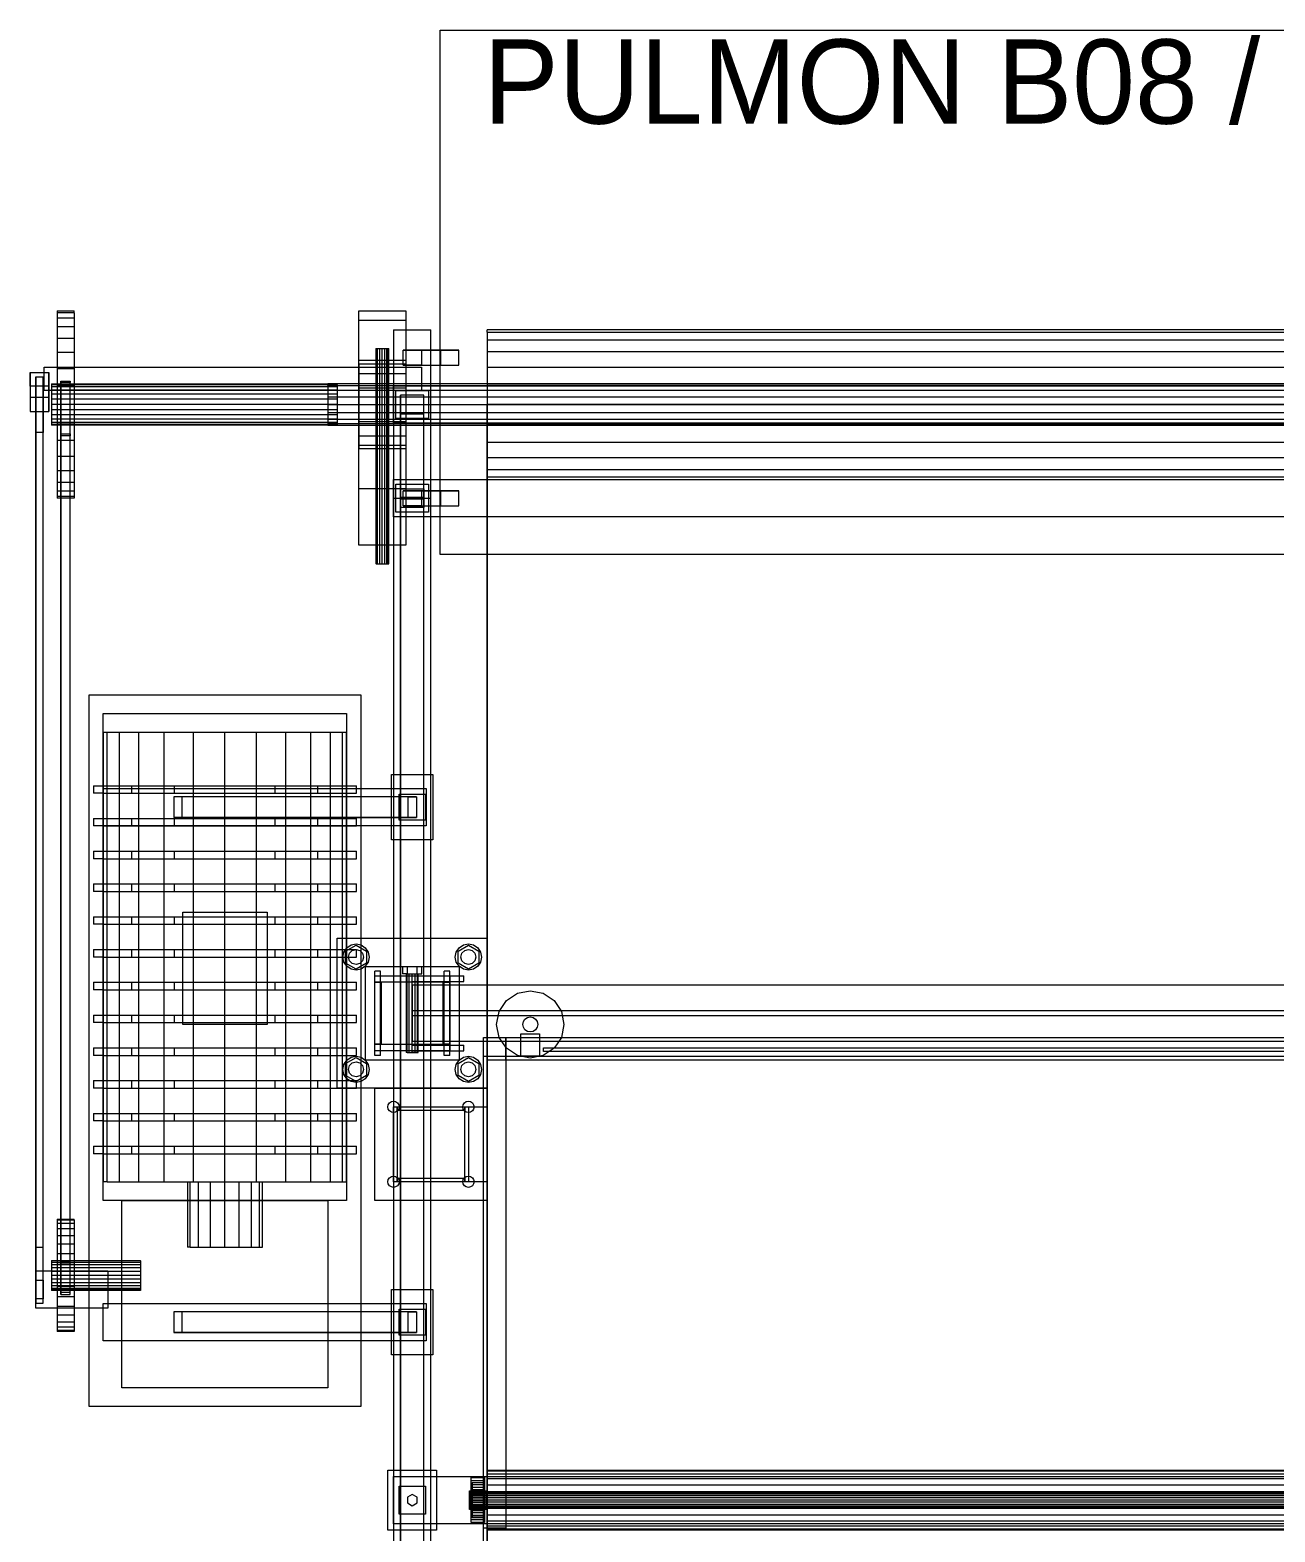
# Model space of a CAD drawing. Header units: millimetres. Extents: x -1970 to 34302, y -65268 to 6837.
# Drawn here: x -484 to 845, y -54704 to -53100 of the extents above; entities that cross this region are included whole.
import ezdxf

# ---------------------------------------------------------------- set-up
doc = ezdxf.new("R2010")
doc.units = ezdxf.units.MM
doc.layers.add('DET_BUFFER_superior', color=7, linetype='Continuous', lineweight=0)
doc.layers.add('TEXTOS', color=4, linetype='Continuous', lineweight=0)

msp = doc.modelspace()

# ---------------------------------------------------------------- linework, layer by layer
at = {"layer": 'DET_BUFFER_superior'}
for p, q in [((-46, -53660), (-46, -53100)), ((-46, -53100), (2054, -53100)), ((-455, -53400), (-455, -53401.921)), ((-455, -53400), (-437, -53400)), ((-455, -53401.921), (-455, -53407.612)), ((-437, -53401.921), (-455, -53401.921)), ((-455, -53407.612), (-455, -53416.853)), ((-437, -53407.612), (-455, -53407.612)), ((-437, -53401.921), (-437, -53400)), ((-437, -53401.921), (-437, -53407.612)), ((-437, -53407.612), (-437, -53416.853)), ((-133, -53650), (-133, -53400)), ((-133, -53400), (-83, -53400)), ((-133, -53590), (-133, -53410)), ((-133, -53410), (-83, -53410)), ((-83, -53400), (-83, -53650)), ((-83, -53410), (-83, -53590)), ((-455, -53416.853), (-455, -53429.289)), ((-437, -53416.853), (-455, -53416.853)), ((-437, -53416.853), (-437, -53429.289)), ((-96, -53420), (-56, -53420)), ((-96, -53420), (-96, -53500)), ((-56, -53500), (-56, -53420)), ((4, -53422.726), (4, -53420)), ((2004, -53420), (4, -53420)), ((4, -53422.726), (4, -53430.718)), ((4, -53422.726), (2004, -53422.726)), ((-455, -53429.289), (-455, -53444.443)), ((-437, -53429.289), (-455, -53429.289)), ((-455, -53444.443), (-455, -53461.732)), ((-437, -53444.443), (-455, -53444.443)), ((-437, -53429.289), (-437, -53444.443)), ((-437, -53444.443), (-437, -53461.732)), ((-115, -53440), (-114.467, -53440)), ((-115, -53440), (-115, -53670)), ((-114.467, -53440), (-112.95, -53440)), ((-114.467, -53670), (-114.467, -53440)), ((-112.95, -53440), (-110.679, -53440)), ((-112.95, -53670), (-112.95, -53440)), ((-110.679, -53440), (-108, -53440)), ((-110.679, -53670), (-110.679, -53440)), ((-108, -53440), (-105.321, -53440)), ((-108, -53670), (-108, -53440)), ((-105.321, -53440), (-103.05, -53440)), ((-105.321, -53670), (-105.321, -53440)), ((-103.05, -53440), (-101.533, -53440)), ((-103.05, -53670), (-103.05, -53440)), ((-101.533, -53440), (-101, -53440)), ((-101.533, -53670), (-101.533, -53440)), ((-101, -53670), (-101, -53440)), ((-85.823, -53442), (-66.177, -53442)), ((-85.823, -53458), (-85.823, -53442)), ((-45.823, -53442), (-85.823, -53442)), ((-66.177, -53442), (-66.177, -53458)), ((-66.177, -53442), (-26.177, -53442)), ((-45.823, -53442), (-45.823, -53458)), ((-26.177, -53442), (-45.823, -53442)), ((-26.177, -53458), (-26.177, -53442)), ((4, -53430.718), (4, -53443.431)), ((4, -53430.718), (2004, -53430.718)), ((4, -53443.431), (4, -53460)), ((4, -53443.431), (2004, -53443.431)), ((-469, -53485), (-469, -53460)), ((-469, -53460), (-66, -53460)), ((-133, -53456.578), (-133, -53453)), ((-83, -53453), (-133, -53453)), ((-133, -53456.578), (-133, -53466.766)), ((-133, -53456.578), (-83, -53456.578)), ((-66.177, -53458), (-85.823, -53458)), ((-85.823, -53458), (-45.823, -53458)), ((-83, -53453), (-83, -53456.578)), ((-83, -53456.578), (-83, -53466.766)), ((-66.177, -53458), (-26.177, -53458)), ((-66, -53460), (-66, -53485)), ((-45.823, -53458), (-26.177, -53458)), ((4, -53460), (4, -53479.294)), ((4, -53460), (2004, -53460)), ((-484, -53480.433), (-484, -53465.567)), ((-484, -53465.567), (-464, -53465.567)), ((-484, -53465.567), (-484, -53492.567)), ((-478, -53470.226), (-470, -53470.226)), ((-478, -53529.774), (-478, -53470.226)), ((-478, -53470.226), (-478, -54400.226)), ((-470, -53470.226), (-470, -53529.774)), ((-470, -54400.226), (-470, -53470.226)), ((-464, -53465.567), (-464, -53480.433)), ((-464, -53492.567), (-464, -53465.567)), ((-455, -53461.732), (-455, -53480.491)), ((-437, -53461.732), (-455, -53461.732)), ((-451, -53474.892), (-441, -53474.892)), ((-451, -53476.355), (-451, -53474.892)), ((-451, -53474.892), (-451, -54414.643)), ((-441, -53476.355), (-451, -53476.355)), ((-451, -54416.105), (-451, -53476.355)), ((-441, -53474.892), (-441, -53476.355)), ((-441, -54414.643), (-441, -53474.892)), ((-441, -54416.105), (-441, -53476.355)), ((-437, -53461.732), (-437, -53480.491)), ((-133, -53466.766), (-133, -53482.014)), ((-133, -53466.766), (-83, -53466.766)), ((-83, -53466.766), (-83, -53482.014)), ((-464, -53480.433), (-484, -53480.433)), ((-484, -53480.433), (-484, -53507.433)), ((-464, -53492.567), (-484, -53492.567)), ((-484, -53492.567), (-484, -53507.433)), ((-66, -53485), (-469, -53485)), ((-464, -53480.433), (-464, -53507.433)), ((-464, -53507.433), (-464, -53492.567)), ((-461, -53478), (-461, -53478.75)), ((-461, -53478), (-156, -53478)), ((-461, -53478.75), (-461, -53480.947)), ((-156, -53478.75), (-461, -53478.75)), ((-461, -53480.947), (-461, -53484.444)), ((-156, -53480.947), (-461, -53480.947)), ((-461, -53484.444), (-461, -53489)), ((-156, -53484.444), (-461, -53484.444)), ((-461, -53489), (-461, -53494.306)), ((-156, -53489), (-461, -53489)), ((-455, -53480.491), (-455, -53500)), ((-437, -53480.491), (-455, -53480.491)), ((-437, -53480.491), (-437, -53500)), ((-166, -53479.675), (-166, -53478)), ((2174, -53478), (-166, -53478)), ((-166, -53479.675), (-166, -53484.444)), ((-166, -53479.675), (2174, -53479.675)), ((-166, -53484.444), (-166, -53491.581)), ((-166, -53484.444), (2174, -53484.444)), ((-166, -53491.581), (-166, -53500)), ((-166, -53491.581), (2174, -53491.581)), ((-156, -53478.75), (-156, -53478)), ((-156, -53478.75), (-156, -53480.947)), ((-156, -53480.947), (-156, -53484.444)), ((-156, -53484.444), (-156, -53489)), ((-156, -53489), (-156, -53494.306)), ((-133, -53482.014), (-133, -53500)), ((-133, -53482.014), (-83, -53482.014)), ((-96, -53520), (-96, -53480)), ((-96, -53480), (2104, -53480)), ((-93.5, -53485), (-58.5, -53485)), ((-93.5, -53515), (-93.5, -53485)), ((-63.5, -53489.966), (-88.5, -53489.966)), ((-88.5, -53489.966), (-88.5, -53510.034)), ((-88.5, -53589.966), (-88.5, -53489.966)), ((-83, -53482.014), (-83, -53500)), ((-63.5, -53510.034), (-63.5, -53489.966)), ((-63.5, -53589.966), (-63.5, -53489.966)), ((-58.5, -53485), (-58.5, -53515)), ((4, -53479.294), (4, -53500)), ((4, -53479.294), (2004, -53479.294)), ((-484, -53507.433), (-464, -53507.433)), ((-461, -53494.306), (-461, -53500)), ((-156, -53494.306), (-461, -53494.306)), ((-461, -53500), (-461, -53505.694)), ((-156, -53500), (-461, -53500)), ((-461, -53505.694), (-461, -53511)), ((-156, -53505.694), (-461, -53505.694)), ((-455, -53500), (-455, -53519.509)), ((-437, -53500), (-455, -53500)), ((-437, -53500), (-437, -53519.509)), ((-166, -53500), (-166, -53508.419)), ((-166, -53500), (2174, -53500)), ((-166, -53508.419), (-166, -53515.556)), ((-166, -53508.419), (2174, -53508.419)), ((-156, -53494.306), (-156, -53500)), ((-156, -53500), (-156, -53505.694)), ((-156, -53505.694), (-156, -53511)), ((-133, -53500), (-133, -53517.986)), ((-133, -53500), (-83, -53500)), ((-96, -53500), (-56, -53500)), ((-96, -53500), (-96, -53600)), ((-83, -53500), (-83, -53517.986)), ((-56, -53600), (-56, -53500)), ((1004, -53500), (4, -53500)), ((4, -53500), (4, -54670)), ((4, -56000), (4, -53500)), ((4, -53500), (2004, -53500)), ((4, -53500), (4, -53520.706)), ((-461, -53511), (-461, -53515.556)), ((-156, -53511), (-461, -53511)), ((-461, -53515.556), (-461, -53519.053)), ((-156, -53515.556), (-461, -53515.556)), ((-461, -53519.053), (-461, -53521.25)), ((-156, -53519.053), (-461, -53519.053)), ((-461, -53521.25), (-461, -53522)), ((-156, -53521.25), (-461, -53521.25)), ((-156, -53522), (-461, -53522)), ((-455, -53519.509), (-455, -53538.268)), ((-437, -53519.509), (-455, -53519.509)), ((-437, -53519.509), (-437, -53538.268)), ((-166, -53515.556), (-166, -53520.325)), ((-166, -53515.556), (2174, -53515.556)), ((-166, -53520.325), (-166, -53522)), ((-166, -53520.325), (2174, -53520.325)), ((-166, -53522), (2174, -53522)), ((-156, -53511), (-156, -53515.556)), ((-156, -53515.556), (-156, -53519.053)), ((-156, -53519.053), (-156, -53521.25)), ((-156, -53521.25), (-156, -53522)), ((-133, -53517.986), (-133, -53533.234)), ((-133, -53517.986), (-83, -53517.986)), ((2104, -53520), (-96, -53520)), ((-58.5, -53515), (-93.5, -53515)), ((-88.5, -53510.034), (-63.5, -53510.034)), ((-88.5, -53510.034), (-88.5, -53610.034)), ((-83, -53517.986), (-83, -53533.234)), ((-63.5, -53610.034), (-63.5, -53510.034)), ((4, -53520.706), (4, -53540)), ((4, -53520.706), (2004, -53520.706)), ((-470, -53529.774), (-478, -53529.774)), ((-478, -54459.774), (-478, -53529.774)), ((-470, -54459.774), (-470, -53529.774)), ((-455, -53538.268), (-455, -53555.557)), ((-437, -53538.268), (-455, -53538.268)), ((-451, -53531.319), (-441, -53531.319)), ((-451, -53533.256), (-451, -53531.319)), ((-451, -53531.319), (-451, -54448.404)), ((-441, -53533.256), (-451, -53533.256)), ((-451, -54450.341), (-451, -53533.256)), ((-441, -53531.319), (-441, -53533.256)), ((-441, -54448.404), (-441, -53531.319)), ((-441, -54450.341), (-441, -53533.256)), ((-437, -53538.268), (-437, -53555.557)), ((-133, -53533.234), (-133, -53543.422)), ((-133, -53533.234), (-83, -53533.234)), ((-83, -53533.234), (-83, -53543.422)), ((4, -53540), (4, -53556.569)), ((4, -53540), (2004, -53540)), ((-455, -53555.557), (-455, -53570.711)), ((-437, -53555.557), (-455, -53555.557)), ((-437, -53555.557), (-437, -53570.711)), ((-133, -53543.422), (-133, -53547)), ((-133, -53543.422), (-83, -53543.422)), ((-133, -53547), (-83, -53547)), ((-83, -53543.422), (-83, -53547)), ((4, -53556.569), (4, -53569.282)), ((4, -53556.569), (2004, -53556.569)), ((-455, -53570.711), (-455, -53583.147)), ((-437, -53570.711), (-455, -53570.711)), ((-437, -53570.711), (-437, -53583.147)), ((4, -53569.282), (4, -53577.274)), ((4, -53569.282), (2004, -53569.282)), ((-455, -53583.147), (-455, -53592.388)), ((-437, -53583.147), (-455, -53583.147)), ((-437, -53583.147), (-437, -53592.388)), ((-96, -53620), (-96, -53580)), ((-96, -53580), (2104, -53580)), ((-93.5, -53585), (-58.5, -53585)), ((-93.5, -53615), (-93.5, -53585)), ((-58.5, -53585), (-58.5, -53615)), ((4, -53577.274), (4, -53580)), ((4, -53577.274), (2004, -53577.274)), ((4, -53580), (2004, -53580)), ((-455, -53592.388), (-455, -53598.079)), ((-437, -53592.388), (-455, -53592.388)), ((-455, -53598.079), (-455, -53600)), ((-437, -53598.079), (-455, -53598.079)), ((-437, -53600), (-455, -53600)), ((-437, -53592.388), (-437, -53598.079)), ((-437, -53598.079), (-437, -53600)), ((-83, -53590), (-133, -53590)), ((-96, -53600), (-56, -53600)), ((-96, -53600), (-96, -54800)), ((-88.5, -53610.034), (-88.5, -53589.966)), ((-88.5, -53589.966), (-63.5, -53589.966)), ((-88.5, -53598.878), (-63.5, -53598.878)), ((-88.5, -53601.122), (-88.5, -53598.878)), ((-88.5, -53598.878), (-88.5, -54798.878)), ((-63.5, -53601.122), (-88.5, -53601.122)), ((-88.5, -54801.122), (-88.5, -53601.122)), ((-85.823, -53592), (-66.177, -53592)), ((-85.823, -53608), (-85.823, -53592)), ((-45.823, -53592), (-85.823, -53592)), ((-66.177, -53592), (-66.177, -53608)), ((-66.177, -53592), (-26.177, -53592)), ((-63.5, -53589.966), (-63.5, -53610.034)), ((-63.5, -53598.878), (-63.5, -53601.122)), ((-63.5, -54798.878), (-63.5, -53598.878)), ((-63.5, -54801.122), (-63.5, -53601.122)), ((-56, -54800), (-56, -53600)), ((-45.823, -53592), (-45.823, -53608)), ((-26.177, -53592), (-45.823, -53592)), ((-26.177, -53608), (-26.177, -53592)), ((2104, -53620), (-96, -53620)), ((-58.5, -53615), (-93.5, -53615)), ((-63.5, -53610.034), (-88.5, -53610.034)), ((-66.177, -53608), (-85.823, -53608)), ((-85.823, -53608), (-45.823, -53608)), ((-66.177, -53608), (-26.177, -53608)), ((-45.823, -53608), (-26.177, -53608)), ((-83, -53650), (-133, -53650)), ((2054, -53660), (-46, -53660)), ((-114.467, -53670), (-115, -53670)), ((-114.467, -53670), (-112.95, -53670)), ((-112.95, -53670), (-110.679, -53670)), ((-110.679, -53670), (-108, -53670)), ((-108, -53670), (-105.321, -53670)), ((-105.321, -53670), (-103.05, -53670)), ((-103.05, -53670), (-101.533, -53670)), ((-101.533, -53670), (-101, -53670)), ((-421, -54570), (-421, -53810)), ((-421, -53810), (-131, -53810)), ((-131, -53810), (-131, -54570)), ((-406, -54350), (-406, -53830)), ((-406, -53830), (-146, -53830)), ((-146, -53830), (-146, -54350)), ((-406, -53850), (-401.57, -53850)), ((-406, -53850), (-406, -54330)), ((-401.57, -53850), (-388.583, -53850)), ((-401.57, -54330), (-401.57, -53850)), ((-388.583, -53850), (-367.924, -53850)), ((-388.583, -54330), (-388.583, -53850)), ((-367.924, -53850), (-341, -53850)), ((-367.924, -54330), (-367.924, -53850)), ((-341, -53850), (-309.646, -53850)), ((-341, -54330), (-341, -53850)), ((-309.646, -53850), (-276, -53850)), ((-309.646, -54330), (-309.646, -53850)), ((-276, -53850), (-242.354, -53850)), ((-276, -54330), (-276, -53850)), ((-242.354, -53850), (-211, -53850)), ((-242.354, -54330), (-242.354, -53850)), ((-211, -53850), (-184.076, -53850)), ((-211, -54330), (-211, -53850)), ((-184.076, -53850), (-163.417, -53850)), ((-184.076, -54330), (-184.076, -53850)), ((-163.417, -53850), (-150.43, -53850)), ((-163.417, -54330), (-163.417, -53850)), ((-150.43, -53850), (-146, -53850)), ((-150.43, -54330), (-150.43, -53850)), ((-146, -54330), (-146, -53850)), ((-416.4, -53907), (-405.713, -53907)), ((-416.4, -53907), (-416.4, -53915)), ((-406, -53950), (-406, -53910)), ((-406, -53910), (-61, -53910)), ((-405.713, -53907), (-375.278, -53907)), ((-405.713, -53915), (-405.713, -53907)), ((-375.278, -53907), (-329.729, -53907)), ((-375.278, -53915), (-375.278, -53907)), ((-329.729, -53907), (-276, -53907)), ((-329.729, -53915), (-329.729, -53907)), ((-276, -53907), (-222.271, -53907)), ((-276, -53915), (-276, -53907)), ((-222.271, -53907), (-176.722, -53907)), ((-222.271, -53915), (-222.271, -53907)), ((-176.722, -53907), (-146.287, -53907)), ((-176.722, -53915), (-176.722, -53907)), ((-146.287, -53907), (-135.6, -53907)), ((-146.287, -53915), (-146.287, -53907)), ((-135.6, -53915), (-135.6, -53907)), ((-98, -53965), (-98, -53895)), ((-98, -53895), (-54, -53895)), ((-61, -53910), (-61, -53950)), ((-54, -53895), (-54, -53965)), ((-405.713, -53915), (-416.4, -53915)), ((-405.713, -53915), (-375.278, -53915)), ((-375.278, -53915), (-329.729, -53915)), ((-321.503, -53919), (-330.497, -53919)), ((-330.497, -53919), (-330.497, -53941)), ((-80.497, -53919), (-330.497, -53919)), ((-329.729, -53915), (-276, -53915)), ((-321.503, -53941), (-321.503, -53919)), ((-71.503, -53919), (-321.503, -53919)), ((-276, -53915), (-222.271, -53915)), ((-222.271, -53915), (-176.722, -53915)), ((-176.722, -53915), (-146.287, -53915)), ((-146.287, -53915), (-135.6, -53915)), ((-90, -53944), (-90, -53916)), ((-90, -53916), (-62, -53916)), ((-80.497, -53941), (-80.497, -53919)), ((-80.497, -53919), (-71.503, -53919)), ((-71.503, -53919), (-71.503, -53941)), ((-62, -53916), (-62, -53944)), ((-416.4, -53942), (-405.713, -53942)), ((-416.4, -53942), (-416.4, -53950)), ((-405.713, -53942), (-375.278, -53942)), ((-405.713, -53950), (-405.713, -53942)), ((-375.278, -53942), (-329.729, -53942)), ((-375.278, -53950), (-375.278, -53942)), ((-330.497, -53941), (-321.503, -53941)), ((-80.497, -53941), (-330.497, -53941)), ((-329.729, -53942), (-276, -53942)), ((-329.729, -53950), (-329.729, -53942)), ((-321.503, -53941), (-71.503, -53941)), ((-276, -53942), (-222.271, -53942)), ((-276, -53950), (-276, -53942)), ((-222.271, -53942), (-176.722, -53942)), ((-222.271, -53950), (-222.271, -53942)), ((-176.722, -53942), (-146.287, -53942)), ((-176.722, -53950), (-176.722, -53942)), ((-146.287, -53942), (-135.6, -53942)), ((-146.287, -53950), (-146.287, -53942)), ((-135.6, -53950), (-135.6, -53942)), ((-71.503, -53941), (-80.497, -53941)), ((-405.713, -53950), (-416.4, -53950)), ((-61, -53950), (-406, -53950)), ((-405.713, -53950), (-375.278, -53950)), ((-375.278, -53950), (-329.729, -53950)), ((-329.729, -53950), (-276, -53950)), ((-276, -53950), (-222.271, -53950)), ((-222.271, -53950), (-176.722, -53950)), ((-176.722, -53950), (-146.287, -53950)), ((-146.287, -53950), (-135.6, -53950)), ((-62, -53944), (-90, -53944)), ((-54, -53965), (-98, -53965)), ((-416.4, -53977), (-405.713, -53977)), ((-416.4, -53977), (-416.4, -53985)), ((-405.713, -53985), (-416.4, -53985)), ((-405.713, -53977), (-375.278, -53977)), ((-405.713, -53985), (-405.713, -53977)), ((-405.713, -53985), (-375.278, -53985)), ((-375.278, -53977), (-329.729, -53977)), ((-375.278, -53985), (-375.278, -53977)), ((-375.278, -53985), (-329.729, -53985)), ((-329.729, -53977), (-276, -53977)), ((-329.729, -53985), (-329.729, -53977)), ((-329.729, -53985), (-276, -53985)), ((-276, -53977), (-222.271, -53977)), ((-276, -53985), (-276, -53977)), ((-276, -53985), (-222.271, -53985)), ((-222.271, -53977), (-176.722, -53977)), ((-222.271, -53985), (-222.271, -53977)), ((-222.271, -53985), (-176.722, -53985)), ((-176.722, -53977), (-146.287, -53977)), ((-176.722, -53985), (-176.722, -53977)), ((-176.722, -53985), (-146.287, -53985)), ((-146.287, -53977), (-135.6, -53977)), ((-146.287, -53985), (-146.287, -53977)), ((-146.287, -53985), (-135.6, -53985)), ((-135.6, -53985), (-135.6, -53977)), ((-416.4, -54012), (-405.713, -54012)), ((-416.4, -54012), (-416.4, -54020)), ((-405.713, -54020), (-416.4, -54020)), ((-405.713, -54012), (-375.278, -54012)), ((-405.713, -54020), (-405.713, -54012)), ((-405.713, -54020), (-375.278, -54020)), ((-375.278, -54012), (-329.729, -54012)), ((-375.278, -54020), (-375.278, -54012)), ((-375.278, -54020), (-329.729, -54020)), ((-329.729, -54012), (-276, -54012)), ((-329.729, -54020), (-329.729, -54012)), ((-329.729, -54020), (-276, -54020)), ((-276, -54012), (-222.271, -54012)), ((-276, -54020), (-276, -54012)), ((-276, -54020), (-222.271, -54020)), ((-222.271, -54012), (-176.722, -54012)), ((-222.271, -54020), (-222.271, -54012)), ((-222.271, -54020), (-176.722, -54020)), ((-176.722, -54012), (-146.287, -54012)), ((-176.722, -54020), (-176.722, -54012)), ((-176.722, -54020), (-146.287, -54020)), ((-146.287, -54012), (-135.6, -54012)), ((-146.287, -54020), (-146.287, -54012)), ((-146.287, -54020), (-135.6, -54020)), ((-135.6, -54020), (-135.6, -54012)), ((-416.4, -54047), (-405.713, -54047)), ((-416.4, -54047), (-416.4, -54055)), ((-405.713, -54047), (-375.278, -54047)), ((-405.713, -54055), (-405.713, -54047)), ((-375.278, -54047), (-329.729, -54047)), ((-375.278, -54055), (-375.278, -54047)), ((-329.729, -54047), (-276, -54047)), ((-329.729, -54055), (-329.729, -54047)), ((-321, -54162), (-321, -54042)), ((-321, -54042), (-231, -54042)), ((-276, -54047), (-222.271, -54047)), ((-276, -54055), (-276, -54047)), ((-231, -54042), (-231, -54162)), ((-222.271, -54047), (-176.722, -54047)), ((-222.271, -54055), (-222.271, -54047)), ((-176.722, -54047), (-146.287, -54047)), ((-176.722, -54055), (-176.722, -54047)), ((-146.287, -54047), (-135.6, -54047)), ((-146.287, -54055), (-146.287, -54047)), ((-135.6, -54055), (-135.6, -54047)), ((-405.713, -54055), (-416.4, -54055)), ((-405.713, -54055), (-375.278, -54055)), ((-375.278, -54055), (-329.729, -54055)), ((-329.729, -54055), (-276, -54055)), ((-276, -54055), (-222.271, -54055)), ((-222.271, -54055), (-176.722, -54055)), ((-176.722, -54055), (-146.287, -54055)), ((-156, -54230), (-156, -54070)), ((-156, -54070), (4, -54070)), ((-146.287, -54055), (-135.6, -54055)), ((4, -54070), (4, -54230)), ((-416.4, -54082), (-405.713, -54082)), ((-416.4, -54082), (-416.4, -54090)), ((-405.713, -54082), (-375.278, -54082)), ((-405.713, -54090), (-405.713, -54082)), ((-375.278, -54082), (-329.729, -54082)), ((-375.278, -54090), (-375.278, -54082)), ((-329.729, -54082), (-276, -54082)), ((-329.729, -54090), (-329.729, -54082)), ((-276, -54082), (-222.271, -54082)), ((-276, -54090), (-276, -54082)), ((-222.271, -54082), (-176.722, -54082)), ((-222.271, -54090), (-222.271, -54082)), ((-176.722, -54082), (-146.287, -54082)), ((-176.722, -54090), (-176.722, -54082)), ((-150, -54090), (-148.934, -54084.642)), ((-148.934, -54084.642), (-145.899, -54080.101)), ((-147.085, -54083.6), (-136, -54077.2)), ((-147.085, -54096.4), (-147.085, -54083.6)), ((-146.287, -54082), (-135.6, -54082)), ((-146.287, -54090), (-146.287, -54082)), ((-145.899, -54080.101), (-141.358, -54077.066)), ((-144, -54090), (-142.928, -54086)), ((-142.928, -54086), (-140, -54083.072)), ((-141.358, -54077.066), (-136, -54076)), ((-140, -54083.072), (-136, -54082)), ((-136, -54076), (-130.642, -54077.066)), ((-136, -54077.2), (-124.915, -54083.6)), ((-136, -54082), (-132, -54083.072)), ((-135.6, -54090), (-135.6, -54082)), ((-132, -54083.072), (-129.072, -54086)), ((-130.642, -54077.066), (-126.101, -54080.101)), ((-129.072, -54086), (-128, -54090)), ((-126.101, -54080.101), (-123.066, -54084.642)), ((-124.915, -54083.6), (-124.915, -54096.4)), ((-123.066, -54084.642), (-122, -54090)), ((-30, -54090), (-28.934, -54084.642)), ((-28.934, -54084.642), (-25.899, -54080.101)), ((-27.085, -54083.6), (-16, -54077.2)), ((-27.085, -54096.4), (-27.085, -54083.6)), ((-25.899, -54080.101), (-21.358, -54077.066)), ((-24, -54090), (-22.928, -54086)), ((-22.928, -54086), (-20, -54083.072)), ((-21.358, -54077.066), (-16, -54076)), ((-20, -54083.072), (-16, -54082)), ((-16, -54076), (-10.642, -54077.066)), ((-16, -54077.2), (-4.915, -54083.6)), ((-16, -54082), (-12, -54083.072)), ((-12, -54083.072), (-9.072, -54086)), ((-10.642, -54077.066), (-6.101, -54080.101)), ((-9.072, -54086), (-8, -54090)), ((-6.101, -54080.101), (-3.066, -54084.642)), ((-4.915, -54083.6), (-4.915, -54096.4)), ((-3.066, -54084.642), (-2, -54090)), ((-405.713, -54090), (-416.4, -54090)), ((-405.713, -54090), (-375.278, -54090)), ((-375.278, -54090), (-329.729, -54090)), ((-329.729, -54090), (-276, -54090)), ((-276, -54090), (-222.271, -54090)), ((-222.271, -54090), (-176.722, -54090)), ((-176.722, -54090), (-146.287, -54090)), ((-148.934, -54095.358), (-150, -54090)), ((-145.899, -54099.899), (-148.934, -54095.358)), ((-136, -54102.8), (-147.085, -54096.4)), ((-146.287, -54090), (-135.6, -54090)), ((-141.358, -54102.934), (-145.899, -54099.899)), ((-142.928, -54094), (-144, -54090)), ((-140, -54096.928), (-142.928, -54094)), ((-136, -54098), (-140, -54096.928)), ((-124.915, -54096.4), (-136, -54102.8)), ((-132, -54096.928), (-136, -54098)), ((-129.072, -54094), (-132, -54096.928)), ((-126.101, -54099.899), (-130.642, -54102.934)), ((-128, -54090), (-129.072, -54094)), ((-123.066, -54095.358), (-126.101, -54099.899)), ((-126, -54200), (-126, -54100)), ((-126, -54100), (-26, -54100)), ((-122, -54090), (-123.066, -54095.358)), ((-86.4, -54100), (-81.2, -54100)), ((-86.4, -54100), (-86.4, -54108)), ((-81.2, -54100), (-70.8, -54100)), ((-81.2, -54108), (-81.2, -54100)), ((-70.8, -54100), (-65.6, -54100)), ((-70.8, -54108), (-70.8, -54100)), ((-65.6, -54108), (-65.6, -54100)), ((-28.934, -54095.358), (-30, -54090)), ((-25.899, -54099.899), (-28.934, -54095.358)), ((-16, -54102.8), (-27.085, -54096.4)), ((-26, -54100), (-26, -54200)), ((-21.358, -54102.934), (-25.899, -54099.899)), ((-22.928, -54094), (-24, -54090)), ((-20, -54096.928), (-22.928, -54094)), ((-16, -54098), (-20, -54096.928)), ((-4.915, -54096.4), (-16, -54102.8)), ((-12, -54096.928), (-16, -54098)), ((-9.072, -54094), (-12, -54096.928)), ((-6.101, -54099.899), (-10.642, -54102.934)), ((-8, -54090), (-9.072, -54094)), ((-3.066, -54095.358), (-6.101, -54099.899)), ((-2, -54090), (-3.066, -54095.358)), ((-416.4, -54117), (-405.713, -54117)), ((-416.4, -54117), (-416.4, -54125)), ((-405.713, -54117), (-375.278, -54117)), ((-405.713, -54125), (-405.713, -54117)), ((-375.278, -54117), (-329.729, -54117)), ((-375.278, -54125), (-375.278, -54117)), ((-329.729, -54117), (-276, -54117)), ((-329.729, -54125), (-329.729, -54117)), ((-276, -54117), (-222.271, -54117)), ((-276, -54125), (-276, -54117)), ((-222.271, -54117), (-176.722, -54117)), ((-222.271, -54125), (-222.271, -54117)), ((-176.722, -54117), (-146.287, -54117)), ((-176.722, -54125), (-176.722, -54117)), ((-146.287, -54117), (-135.6, -54117)), ((-146.287, -54125), (-146.287, -54117)), ((-136, -54104), (-141.358, -54102.934)), ((-130.642, -54102.934), (-136, -54104)), ((-135.6, -54125), (-135.6, -54117)), ((-116, -54195), (-116, -54105)), ((-110, -54105), (-116, -54105)), ((-116, -54117), (-116, -54110)), ((-116, -54110), (-36, -54110)), ((-36, -54117), (-116, -54117)), ((-116, -54183), (-116, -54117)), ((-116, -54117), (-109, -54117)), ((-110, -54195), (-110, -54105)), ((-109, -54117), (-109, -54183)), ((-81.2, -54108), (-86.4, -54108)), ((-82.4, -54108), (-81.543, -54108)), ((-82.4, -54108), (-82.4, -54192)), ((-81.543, -54108), (-79.2, -54108)), ((-81.543, -54192), (-81.543, -54108)), ((-81.2, -54108), (-70.8, -54108)), ((-79.2, -54108), (-76, -54108)), ((-79.2, -54192), (-79.2, -54108)), ((-76, -54108), (-72.8, -54108)), ((-76, -54192), (-76, -54108)), ((-76, -54110), (-21, -54110)), ((-76, -54116), (-76, -54110)), ((-76, -54116), (-21, -54116)), ((-72.8, -54108), (-70.457, -54108)), ((-72.8, -54192), (-72.8, -54108)), ((-70.8, -54108), (-65.6, -54108)), ((-70.457, -54108), (-69.6, -54108)), ((-70.457, -54192), (-70.457, -54108)), ((-69.6, -54192), (-69.6, -54108)), ((-43, -54183), (-43, -54117)), ((-43, -54117), (-36, -54117)), ((-42, -54195), (-42, -54105)), ((-36, -54105), (-42, -54105)), ((-36, -54195), (-36, -54105)), ((-36, -54110), (-36, -54117)), ((-36, -54117), (-36, -54183)), ((-16, -54104), (-21.358, -54102.934)), ((-21, -54116), (-21, -54110)), ((-10.642, -54102.934), (-16, -54104)), ((-405.713, -54125), (-416.4, -54125)), ((-405.713, -54125), (-375.278, -54125)), ((-375.278, -54125), (-329.729, -54125)), ((-329.729, -54125), (-276, -54125)), ((-276, -54125), (-222.271, -54125)), ((-222.271, -54125), (-176.722, -54125)), ((-176.722, -54125), (-146.287, -54125)), ((-146.287, -54125), (-135.6, -54125)), ((-76, -54120), (-76, -54180)), ((2084, -54120), (-76, -54120)), ((24.544, -54136.544), (36.223, -54128.74)), ((36.223, -54128.74), (50, -54126)), ((50, -54126), (63.777, -54128.74)), ((63.777, -54128.74), (75.456, -54136.544)), ((-76, -54147.5), (-76, -54152.5)), ((2084, -54147.5), (-76, -54147.5)), ((14, -54162), (16.74, -54148.223)), ((16.74, -54148.223), (24.544, -54136.544)), ((75.456, -54136.544), (83.26, -54148.223)), ((83.26, -54148.223), (86, -54162)), ((-416.4, -54152), (-405.713, -54152)), ((-416.4, -54152), (-416.4, -54160)), ((-405.713, -54160), (-416.4, -54160)), ((-405.713, -54152), (-375.278, -54152)), ((-405.713, -54160), (-405.713, -54152)), ((-405.713, -54160), (-375.278, -54160)), ((-375.278, -54152), (-329.729, -54152)), ((-375.278, -54160), (-375.278, -54152)), ((-375.278, -54160), (-329.729, -54160)), ((-329.729, -54152), (-276, -54152)), ((-329.729, -54160), (-329.729, -54152)), ((-329.729, -54160), (-276, -54160)), ((-231, -54162), (-321, -54162)), ((-276, -54152), (-222.271, -54152)), ((-276, -54160), (-276, -54152)), ((-276, -54160), (-222.271, -54160)), ((-222.271, -54152), (-176.722, -54152)), ((-222.271, -54160), (-222.271, -54152)), ((-222.271, -54160), (-176.722, -54160)), ((-176.722, -54152), (-146.287, -54152)), ((-176.722, -54160), (-176.722, -54152)), ((-176.722, -54160), (-146.287, -54160)), ((-146.287, -54152), (-135.6, -54152)), ((-146.287, -54160), (-146.287, -54152)), ((-146.287, -54160), (-135.6, -54160)), ((-135.6, -54160), (-135.6, -54152)), ((-76, -54152.5), (2084, -54152.5)), ((16.74, -54175.777), (14, -54162)), ((42, -54162), (42.609, -54158.939)), ((42.609, -54165.061), (42, -54162)), ((42.609, -54158.939), (44.343, -54156.343)), ((44.343, -54167.657), (42.609, -54165.061)), ((44.343, -54156.343), (46.939, -54154.609)), ((46.939, -54154.609), (50, -54154)), ((50, -54154), (53.061, -54154.609)), ((53.061, -54154.609), (55.657, -54156.343)), ((55.657, -54156.343), (57.391, -54158.939)), ((57.391, -54165.061), (55.657, -54167.657)), ((57.391, -54158.939), (58, -54162)), ((58, -54162), (57.391, -54165.061)), ((86, -54162), (83.26, -54175.777)), ((-116, -54190), (-116, -54183)), ((-116, -54183), (-36, -54183)), ((-109, -54183), (-116, -54183)), ((-76, -54180), (2084, -54180)), ((-36, -54183), (-43, -54183)), ((-36, -54183), (-36, -54190)), ((0, -54700), (0, -54176)), ((0, -54176), (24, -54176)), ((24.544, -54187.456), (16.74, -54175.777)), ((24, -54176), (24, -54700)), ((24, -54200), (24, -54176)), ((24, -54176), (1984, -54176)), ((40, -54196), (40, -54172)), ((40, -54172), (60, -54172)), ((46.939, -54169.391), (44.343, -54167.657)), ((50, -54170), (46.939, -54169.391)), ((53.061, -54169.391), (50, -54170)), ((55.657, -54167.657), (53.061, -54169.391)), ((60, -54172), (60, -54196)), ((83.26, -54175.777), (75.456, -54187.456)), ((-416.4, -54187), (-405.713, -54187)), ((-416.4, -54187), (-416.4, -54195)), ((-405.713, -54195), (-416.4, -54195)), ((-405.713, -54187), (-375.278, -54187)), ((-405.713, -54195), (-405.713, -54187)), ((-405.713, -54195), (-375.278, -54195)), ((-375.278, -54187), (-329.729, -54187)), ((-375.278, -54195), (-375.278, -54187)), ((-375.278, -54195), (-329.729, -54195)), ((-329.729, -54187), (-276, -54187)), ((-329.729, -54195), (-329.729, -54187)), ((-329.729, -54195), (-276, -54195)), ((-276, -54187), (-222.271, -54187)), ((-276, -54195), (-276, -54187)), ((-276, -54195), (-222.271, -54195)), ((-222.271, -54187), (-176.722, -54187)), ((-222.271, -54195), (-222.271, -54187)), ((-222.271, -54195), (-176.722, -54195)), ((-176.722, -54187), (-146.287, -54187)), ((-176.722, -54195), (-176.722, -54187)), ((-176.722, -54195), (-146.287, -54195)), ((-147.085, -54203.6), (-136, -54197.2)), ((-146.287, -54187), (-135.6, -54187)), ((-146.287, -54195), (-146.287, -54187)), ((-146.287, -54195), (-135.6, -54195)), ((-145.899, -54200.101), (-141.358, -54197.066)), ((-141.358, -54197.066), (-136, -54196)), ((-136, -54196), (-130.642, -54197.066)), ((-136, -54197.2), (-124.915, -54203.6)), ((-135.6, -54195), (-135.6, -54187)), ((-130.642, -54197.066), (-126.101, -54200.101)), ((-36, -54190), (-116, -54190)), ((-110, -54195), (-116, -54195)), ((-81.543, -54192), (-82.4, -54192)), ((-81.543, -54192), (-79.2, -54192)), ((-79.2, -54192), (-76, -54192)), ((-76, -54184), (-21, -54184)), ((-76, -54190), (-76, -54184)), ((-76, -54190), (-21, -54190)), ((-76, -54192), (-72.8, -54192)), ((-72.8, -54192), (-70.457, -54192)), ((-70.457, -54192), (-69.6, -54192)), ((-36, -54195), (-42, -54195)), ((-27.085, -54203.6), (-16, -54197.2)), ((-25.899, -54200.101), (-21.358, -54197.066)), ((-21.358, -54197.066), (-16, -54196)), ((-21, -54190), (-21, -54184)), ((-16, -54196), (-10.642, -54197.066)), ((-16, -54197.2), (-4.915, -54203.6)), ((-10.642, -54197.066), (-6.101, -54200.101)), ((0, -54700), (0, -54196)), ((0, -54196), (4, -54196)), ((4, -54196), (4, -54700)), ((4, -54200), (4, -54196)), ((4, -54196), (2004, -54196)), ((36.223, -54195.26), (24.544, -54187.456)), ((50, -54198), (36.223, -54195.26)), ((60, -54196), (40, -54196)), ((63.777, -54195.26), (50, -54198)), ((75.456, -54187.456), (63.777, -54195.26)), ((64, -54191), (64, -54187)), ((64, -54187), (1924, -54187)), ((1924, -54191), (64, -54191)), ((-150, -54210), (-148.934, -54204.642)), ((-148.934, -54215.358), (-150, -54210)), ((-148.934, -54204.642), (-145.899, -54200.101)), ((-147.085, -54216.4), (-147.085, -54203.6)), ((-144, -54210), (-142.928, -54206)), ((-142.928, -54214), (-144, -54210)), ((-142.928, -54206), (-140, -54203.072)), ((-140, -54216.928), (-142.928, -54214)), ((-140, -54203.072), (-136, -54202)), ((-136, -54202), (-132, -54203.072)), ((-132, -54203.072), (-129.072, -54206)), ((-129.072, -54214), (-132, -54216.928)), ((-129.072, -54206), (-128, -54210)), ((-128, -54210), (-129.072, -54214)), ((-126.101, -54200.101), (-123.066, -54204.642)), ((-26, -54200), (-126, -54200)), ((-124.915, -54203.6), (-124.915, -54216.4)), ((-123.066, -54204.642), (-122, -54210)), ((-122, -54210), (-123.066, -54215.358)), ((-30, -54210), (-28.934, -54204.642)), ((-28.934, -54215.358), (-30, -54210)), ((-28.934, -54204.642), (-25.899, -54200.101)), ((-27.085, -54216.4), (-27.085, -54203.6)), ((-24, -54210), (-22.928, -54206)), ((-22.928, -54214), (-24, -54210)), ((-22.928, -54206), (-20, -54203.072)), ((-20, -54216.928), (-22.928, -54214)), ((-20, -54203.072), (-16, -54202)), ((-16, -54202), (-12, -54203.072)), ((-12, -54203.072), (-9.072, -54206)), ((-9.072, -54214), (-12, -54216.928)), ((-9.072, -54206), (-8, -54210)), ((-8, -54210), (-9.072, -54214)), ((-6.101, -54200.101), (-3.066, -54204.642)), ((-4.915, -54203.6), (-4.915, -54216.4)), ((-3.066, -54204.642), (-2, -54210)), ((-2, -54210), (-3.066, -54215.358)), ((2004, -54200), (4, -54200)), ((4, -55800), (4, -54200)), ((1984, -54200), (24, -54200)), ((-416.4, -54222), (-405.713, -54222)), ((-416.4, -54222), (-416.4, -54230)), ((-405.713, -54230), (-416.4, -54230)), ((-405.713, -54222), (-375.278, -54222)), ((-405.713, -54230), (-405.713, -54222)), ((-405.713, -54230), (-375.278, -54230)), ((-375.278, -54222), (-329.729, -54222)), ((-375.278, -54230), (-375.278, -54222)), ((-375.278, -54230), (-329.729, -54230)), ((-329.729, -54222), (-276, -54222)), ((-329.729, -54230), (-329.729, -54222)), ((-329.729, -54230), (-276, -54230)), ((-276, -54222), (-222.271, -54222)), ((-276, -54230), (-276, -54222)), ((-276, -54230), (-222.271, -54230)), ((-222.271, -54222), (-176.722, -54222)), ((-222.271, -54230), (-222.271, -54222)), ((-222.271, -54230), (-176.722, -54230)), ((-176.722, -54222), (-146.287, -54222)), ((-176.722, -54230), (-176.722, -54222)), ((-176.722, -54230), (-146.287, -54230)), ((4, -54230), (-156, -54230)), ((-145.899, -54219.899), (-148.934, -54215.358)), ((-136, -54222.8), (-147.085, -54216.4)), ((-146.287, -54222), (-135.6, -54222)), ((-146.287, -54230), (-146.287, -54222)), ((-146.287, -54230), (-135.6, -54230)), ((-141.358, -54222.934), (-145.899, -54219.899)), ((-136, -54224), (-141.358, -54222.934)), ((-136, -54218), (-140, -54216.928)), ((-124.915, -54216.4), (-136, -54222.8)), ((-132, -54216.928), (-136, -54218)), ((-130.642, -54222.934), (-136, -54224)), ((-135.6, -54230), (-135.6, -54222)), ((-126.101, -54219.899), (-130.642, -54222.934)), ((-123.066, -54215.358), (-126.101, -54219.899)), ((-116, -54350), (-116, -54230)), ((-116, -54230), (4, -54230)), ((-25.899, -54219.899), (-28.934, -54215.358)), ((-16, -54222.8), (-27.085, -54216.4)), ((-21.358, -54222.934), (-25.899, -54219.899)), ((-16, -54224), (-21.358, -54222.934)), ((-16, -54218), (-20, -54216.928)), ((-4.915, -54216.4), (-16, -54222.8)), ((-12, -54216.928), (-16, -54218)), ((-10.642, -54222.934), (-16, -54224)), ((-6.101, -54219.899), (-10.642, -54222.934)), ((-3.066, -54215.358), (-6.101, -54219.899)), ((4, -54230), (4, -54350)), ((-101.543, -54247.704), (-100.243, -54245.757)), ((-100.243, -54245.757), (-98.296, -54244.457)), ((-98.296, -54244.457), (-96, -54244)), ((-96, -54244), (-93.704, -54244.457)), ((-93.704, -54244.457), (-91.757, -54245.757)), ((-91.757, -54245.757), (-90.457, -54247.704)), ((-21.543, -54247.704), (-20.243, -54245.757)), ((-20.243, -54245.757), (-18.296, -54244.457)), ((-18.296, -54244.457), (-16, -54244)), ((-16, -54244), (-13.704, -54244.457)), ((-13.704, -54244.457), (-11.757, -54245.757)), ((-11.757, -54245.757), (-10.457, -54247.704)), ((-416.4, -54257), (-405.713, -54257)), ((-416.4, -54257), (-416.4, -54265)), ((-405.713, -54257), (-375.278, -54257)), ((-405.713, -54265), (-405.713, -54257)), ((-375.278, -54257), (-329.729, -54257)), ((-375.278, -54265), (-375.278, -54257)), ((-329.729, -54257), (-276, -54257)), ((-329.729, -54265), (-329.729, -54257)), ((-276, -54257), (-222.271, -54257)), ((-276, -54265), (-276, -54257)), ((-222.271, -54257), (-176.722, -54257)), ((-222.271, -54265), (-222.271, -54257)), ((-176.722, -54257), (-146.287, -54257)), ((-176.722, -54265), (-176.722, -54257)), ((-146.287, -54257), (-135.6, -54257)), ((-146.287, -54265), (-146.287, -54257)), ((-135.6, -54265), (-135.6, -54257)), ((-102, -54250), (-101.543, -54247.704)), ((-101.543, -54252.296), (-102, -54250)), ((-100.243, -54254.243), (-101.543, -54252.296)), ((-98.296, -54255.543), (-100.243, -54254.243)), ((-96, -54256), (-98.296, -54255.543)), ((-96, -54330), (-96, -54250)), ((-96, -54250), (-92, -54250)), ((-93.704, -54255.543), (-96, -54256)), ((-91.757, -54254.243), (-93.704, -54255.543)), ((-92, -54250), (-92, -54330)), ((-92, -54254), (-92, -54250)), ((-92, -54250), (-20, -54250)), ((-20, -54254), (-92, -54254)), ((-90.457, -54252.296), (-91.757, -54254.243)), ((-90.457, -54247.704), (-90, -54250)), ((-90, -54250), (-90.457, -54252.296)), ((-22, -54250), (-21.543, -54247.704)), ((-21.543, -54252.296), (-22, -54250)), ((-20.243, -54254.243), (-21.543, -54252.296)), ((-18.296, -54255.543), (-20.243, -54254.243)), ((-20, -54330), (-20, -54250)), ((-20, -54250), (-16, -54250)), ((-20, -54250), (-20, -54254)), ((-16, -54256), (-18.296, -54255.543)), ((-16, -54250), (-16, -54330)), ((-16, -54250), (4, -54250)), ((-13.704, -54255.543), (-16, -54256)), ((-11.757, -54254.243), (-13.704, -54255.543)), ((-10.457, -54252.296), (-11.757, -54254.243)), ((-10.457, -54247.704), (-10, -54250)), ((-10, -54250), (-10.457, -54252.296)), ((4, -54250), (4, -54330)), ((-405.713, -54265), (-416.4, -54265)), ((-405.713, -54265), (-375.278, -54265)), ((-375.278, -54265), (-329.729, -54265)), ((-329.729, -54265), (-276, -54265)), ((-276, -54265), (-222.271, -54265)), ((-222.271, -54265), (-176.722, -54265)), ((-176.722, -54265), (-146.287, -54265)), ((-146.287, -54265), (-135.6, -54265)), ((-416.4, -54292), (-405.713, -54292)), ((-416.4, -54292), (-416.4, -54300)), ((-405.713, -54292), (-375.278, -54292)), ((-405.713, -54300), (-405.713, -54292)), ((-375.278, -54292), (-329.729, -54292)), ((-375.278, -54300), (-375.278, -54292)), ((-329.729, -54292), (-276, -54292)), ((-329.729, -54300), (-329.729, -54292)), ((-276, -54292), (-222.271, -54292)), ((-276, -54300), (-276, -54292)), ((-222.271, -54292), (-176.722, -54292)), ((-222.271, -54300), (-222.271, -54292)), ((-176.722, -54292), (-146.287, -54292)), ((-176.722, -54300), (-176.722, -54292)), ((-146.287, -54292), (-135.6, -54292)), ((-146.287, -54300), (-146.287, -54292)), ((-135.6, -54300), (-135.6, -54292)), ((-405.713, -54300), (-416.4, -54300)), ((-405.713, -54300), (-375.278, -54300)), ((-375.278, -54300), (-329.729, -54300)), ((-329.729, -54300), (-276, -54300)), ((-276, -54300), (-222.271, -54300)), ((-222.271, -54300), (-176.722, -54300)), ((-176.722, -54300), (-146.287, -54300)), ((-146.287, -54300), (-135.6, -54300)), ((-101.543, -54327.704), (-100.243, -54325.757)), ((-100.243, -54325.757), (-98.296, -54324.457)), ((-98.296, -54324.457), (-96, -54324)), ((-96, -54324), (-93.704, -54324.457)), ((-93.704, -54324.457), (-91.757, -54325.757)), ((-92, -54330), (-92, -54326)), ((-92, -54326), (-20, -54326)), ((-91.757, -54325.757), (-90.457, -54327.704)), ((-21.543, -54327.704), (-20.243, -54325.757)), ((-20.243, -54325.757), (-18.296, -54324.457)), ((-20, -54326), (-20, -54330)), ((-18.296, -54324.457), (-16, -54324)), ((-16, -54324), (-13.704, -54324.457)), ((-13.704, -54324.457), (-11.757, -54325.757)), ((-11.757, -54325.757), (-10.457, -54327.704)), ((-401.57, -54330), (-406, -54330)), ((-401.57, -54330), (-388.583, -54330)), ((-388.583, -54330), (-367.924, -54330)), ((-367.924, -54330), (-341, -54330)), ((-341, -54330), (-309.646, -54330)), ((-316, -54330), (-312.955, -54330)), ((-316, -54330), (-316, -54400)), ((-312.955, -54330), (-304.284, -54330)), ((-312.955, -54400), (-312.955, -54330)), ((-309.646, -54330), (-276, -54330)), ((-304.284, -54330), (-291.307, -54330)), ((-304.284, -54400), (-304.284, -54330)), ((-291.307, -54330), (-276, -54330)), ((-291.307, -54400), (-291.307, -54330)), ((-276, -54330), (-242.354, -54330)), ((-276, -54330), (-260.693, -54330)), ((-276, -54400), (-276, -54330)), ((-260.693, -54330), (-247.716, -54330)), ((-260.693, -54400), (-260.693, -54330)), ((-247.716, -54330), (-239.045, -54330)), ((-247.716, -54400), (-247.716, -54330)), ((-242.354, -54330), (-211, -54330)), ((-239.045, -54330), (-236, -54330)), ((-239.045, -54400), (-239.045, -54330)), ((-236, -54400), (-236, -54330)), ((-211, -54330), (-184.076, -54330)), ((-184.076, -54330), (-163.417, -54330)), ((-163.417, -54330), (-150.43, -54330)), ((-150.43, -54330), (-146, -54330)), ((-102, -54330), (-101.543, -54327.704)), ((-101.543, -54332.296), (-102, -54330)), ((-100.243, -54334.243), (-101.543, -54332.296)), ((-98.296, -54335.543), (-100.243, -54334.243)), ((-96, -54336), (-98.296, -54335.543)), ((-92, -54330), (-96, -54330)), ((-93.704, -54335.543), (-96, -54336)), ((-91.757, -54334.243), (-93.704, -54335.543)), ((-20, -54330), (-92, -54330)), ((-90.457, -54332.296), (-91.757, -54334.243)), ((-90.457, -54327.704), (-90, -54330)), ((-90, -54330), (-90.457, -54332.296)), ((-22, -54330), (-21.543, -54327.704)), ((-21.543, -54332.296), (-22, -54330)), ((-20.243, -54334.243), (-21.543, -54332.296)), ((-18.296, -54335.543), (-20.243, -54334.243)), ((-16, -54330), (-20, -54330)), ((-16, -54336), (-18.296, -54335.543)), ((4, -54330), (-16, -54330)), ((-13.704, -54335.543), (-16, -54336)), ((-11.757, -54334.243), (-13.704, -54335.543)), ((-10.457, -54332.296), (-11.757, -54334.243)), ((-10.457, -54327.704), (-10, -54330)), ((-10, -54330), (-10.457, -54332.296)), ((-146, -54350), (-406, -54350)), ((-386, -54550), (-386, -54350)), ((-386, -54350), (-166, -54350)), ((-166, -54350), (-166, -54550)), ((4, -54350), (-116, -54350)), ((-455, -54370), (-455, -54371.153)), ((-455, -54370), (-437, -54370)), ((-455, -54371.153), (-455, -54374.567)), ((-437, -54371.153), (-455, -54371.153)), ((-455, -54374.567), (-455, -54380.112)), ((-437, -54374.567), (-455, -54374.567)), ((-437, -54371.153), (-437, -54370)), ((-437, -54371.153), (-437, -54374.567)), ((-437, -54374.567), (-437, -54380.112)), ((-455, -54380.112), (-455, -54387.574)), ((-437, -54380.112), (-455, -54380.112)), ((-455, -54387.574), (-455, -54396.666)), ((-437, -54387.574), (-455, -54387.574)), ((-437, -54380.112), (-437, -54387.574)), ((-437, -54387.574), (-437, -54396.666)), ((-478, -54400.226), (-478, -54459.774)), ((-470, -54400.226), (-478, -54400.226)), ((-470, -54459.774), (-470, -54400.226)), ((-455, -54396.666), (-455, -54407.039)), ((-437, -54396.666), (-455, -54396.666)), ((-455, -54407.039), (-455, -54418.295)), ((-437, -54407.039), (-455, -54407.039)), ((-437, -54396.666), (-437, -54407.039)), ((-437, -54407.039), (-437, -54418.295)), ((-312.955, -54400), (-316, -54400)), ((-312.955, -54400), (-304.284, -54400)), ((-304.284, -54400), (-291.307, -54400)), ((-291.307, -54400), (-276, -54400)), ((-276, -54400), (-260.693, -54400)), ((-260.693, -54400), (-247.716, -54400)), ((-247.716, -54400), (-239.045, -54400)), ((-239.045, -54400), (-236, -54400)), ((-461, -54414), (-461, -54414.545)), ((-461, -54414), (-366, -54414)), ((-461, -54414.545), (-461, -54416.144)), ((-366, -54414.545), (-461, -54414.545)), ((-461, -54416.144), (-461, -54418.686)), ((-366, -54416.144), (-461, -54416.144)), ((-461, -54418.686), (-461, -54422)), ((-366, -54418.686), (-461, -54418.686)), ((-461, -54422), (-461, -54425.859)), ((-366, -54422), (-461, -54422)), ((-455, -54418.295), (-455, -54430)), ((-437, -54418.295), (-455, -54418.295)), ((-451, -54414.643), (-451, -54416.105)), ((-441, -54414.643), (-451, -54414.643)), ((-451, -54416.105), (-441, -54416.105)), ((-441, -54416.105), (-441, -54414.643)), ((-437, -54418.295), (-437, -54430)), ((-366, -54414.545), (-366, -54414)), ((-366, -54414.545), (-366, -54416.144)), ((-366, -54416.144), (-366, -54418.686)), ((-366, -54418.686), (-366, -54422)), ((-366, -54422), (-366, -54425.859)), ((-478, -54465), (-478, -54425)), ((-478, -54425), (-401, -54425)), ((-478, -54455), (-478, -54435)), ((-478, -54435), (-470, -54435)), ((-470, -54435), (-470, -54455)), ((-461, -54425.859), (-461, -54430)), ((-366, -54425.859), (-461, -54425.859)), ((-461, -54430), (-461, -54434.141)), ((-366, -54430), (-461, -54430)), ((-461, -54434.141), (-461, -54438)), ((-366, -54434.141), (-461, -54434.141)), ((-461, -54438), (-461, -54441.314)), ((-366, -54438), (-461, -54438)), ((-455, -54430), (-455, -54441.705)), ((-437, -54430), (-455, -54430)), ((-437, -54430), (-437, -54441.705)), ((-401, -54425), (-401, -54465)), ((-366, -54425.859), (-366, -54430)), ((-366, -54430), (-366, -54434.141)), ((-366, -54434.141), (-366, -54438)), ((-366, -54438), (-366, -54441.314)), ((-470, -54455), (-478, -54455)), ((-461, -54441.314), (-461, -54443.856)), ((-366, -54441.314), (-461, -54441.314)), ((-461, -54443.856), (-461, -54445.455)), ((-366, -54443.856), (-461, -54443.856)), ((-461, -54445.455), (-461, -54446)), ((-366, -54445.455), (-461, -54445.455)), ((-366, -54446), (-461, -54446)), ((-455, -54441.705), (-455, -54452.961)), ((-437, -54441.705), (-455, -54441.705)), ((-455, -54452.961), (-455, -54463.334)), ((-437, -54452.961), (-455, -54452.961)), ((-451, -54448.404), (-451, -54450.341)), ((-441, -54448.404), (-451, -54448.404)), ((-451, -54450.341), (-441, -54450.341)), ((-441, -54450.341), (-441, -54448.404)), ((-437, -54441.705), (-437, -54452.961)), ((-437, -54452.961), (-437, -54463.334)), ((-366, -54441.314), (-366, -54443.856)), ((-366, -54443.856), (-366, -54445.455)), ((-366, -54445.455), (-366, -54446)), ((-98, -54515), (-98, -54445)), ((-98, -54445), (-54, -54445)), ((-54, -54445), (-54, -54515)), ((-478, -54459.774), (-470, -54459.774)), ((-401, -54465), (-478, -54465)), ((-455, -54463.334), (-455, -54472.426)), ((-437, -54463.334), (-455, -54463.334)), ((-437, -54463.334), (-437, -54472.426)), ((-406, -54500), (-406, -54460)), ((-406, -54460), (-61, -54460)), ((-321.503, -54469), (-330.497, -54469)), ((-330.497, -54469), (-330.497, -54491)), ((-80.497, -54469), (-330.497, -54469)), ((-321.503, -54491), (-321.503, -54469)), ((-71.503, -54469), (-321.503, -54469)), ((-90, -54494), (-90, -54466)), ((-90, -54466), (-62, -54466)), ((-80.497, -54491), (-80.497, -54469)), ((-80.497, -54469), (-71.503, -54469)), ((-71.503, -54469), (-71.503, -54491)), ((-62, -54466), (-62, -54494)), ((-61, -54460), (-61, -54500)), ((-455, -54472.426), (-455, -54479.888)), ((-437, -54472.426), (-455, -54472.426)), ((-455, -54479.888), (-455, -54485.433)), ((-437, -54479.888), (-455, -54479.888)), ((-455, -54485.433), (-455, -54488.847)), ((-437, -54485.433), (-455, -54485.433)), ((-437, -54472.426), (-437, -54479.888)), ((-437, -54479.888), (-437, -54485.433)), ((-437, -54485.433), (-437, -54488.847)), ((-455, -54488.847), (-455, -54490)), ((-437, -54488.847), (-455, -54488.847)), ((-437, -54490), (-455, -54490)), ((-437, -54488.847), (-437, -54490)), ((-61, -54500), (-406, -54500)), ((-330.497, -54491), (-321.503, -54491)), ((-80.497, -54491), (-330.497, -54491)), ((-321.503, -54491), (-71.503, -54491)), ((-62, -54494), (-90, -54494)), ((-71.503, -54491), (-80.497, -54491)), ((-54, -54515), (-98, -54515)), ((-166, -54550), (-386, -54550)), ((-131, -54570), (-421, -54570)), ((-102, -54702), (-102, -54638)), ((-102, -54638), (-50, -54638)), ((-96, -54695.4), (-96, -54644.6)), ((-96, -54644.6), (2104, -54644.6)), ((-50, -54638), (-50, -54702)), ((-13, -54694), (-13, -54646)), ((-13, -54646), (1, -54646)), ((1, -54646), (1, -54694)), ((4, -54638), (4, -54639.09)), ((4, -54638), (2004, -54638)), ((4, -54639.09), (4, -54642.287)), ((2004, -54639.09), (4, -54639.09)), ((4, -54642.287), (4, -54647.373)), ((2004, -54642.287), (4, -54642.287)), ((4, -54647.373), (4, -54654)), ((2004, -54647.373), (4, -54647.373)), ((-90, -54685), (-90, -54655)), ((-90, -54655), (-62, -54655)), ((-76, -54664), (-81.196, -54667)), ((-70.804, -54667), (-76, -54664)), ((-62, -54655), (-62, -54685)), ((-15, -54660), (3, -54660)), ((-15, -54680), (-15, -54660)), ((-14, -54661), (-14, -54661.307)), ((-14, -54661), (2022, -54661)), ((-14, -54661.307), (-14, -54662.206)), ((2022, -54661.307), (-14, -54661.307)), ((-14, -54662.206), (-14, -54663.636)), ((2022, -54662.206), (-14, -54662.206)), ((-14, -54663.636), (-14, -54665.5)), ((2022, -54663.636), (-14, -54663.636)), ((-13, -54659), (-13, -54649)), ((-13, -54649), (1, -54649)), ((1, -54659), (-13, -54659)), ((-12, -54661), (-12, -54651)), ((-12, -54651), (-12, -54651.647)), ((-12, -54651), (0, -54651)), ((-12, -54651.647), (-12, -54661.307)), ((0, -54651.647), (-12, -54651.647)), ((-12, -54651.647), (-12, -54653.546)), ((-12, -54653.546), (-12, -54662.206)), ((0, -54653.546), (-12, -54653.546)), ((-12, -54653.546), (-12, -54656.565)), ((-12, -54656.565), (-12, -54663.636)), ((0, -54656.565), (-12, -54656.565)), ((-12, -54656.565), (-12, -54660.5)), ((-12, -54660.5), (-12, -54665.5)), ((0, -54660.5), (-12, -54660.5)), ((-12, -54660.5), (-12, -54665.082)), ((-12, -54661.307), (-12, -54661)), ((0, -54661), (-12, -54661)), ((-12, -54661.307), (0, -54661.307)), ((-12, -54662.206), (-12, -54661.307)), ((-12, -54662.206), (0, -54662.206)), ((-12, -54663.636), (-12, -54662.206)), ((-12, -54663.636), (0, -54663.636)), ((-12, -54665.5), (-12, -54663.636)), ((0, -54651.647), (0, -54651)), ((0, -54651), (0, -54661)), ((0, -54661.307), (0, -54651.647)), ((0, -54653.546), (0, -54651.647)), ((0, -54662.206), (0, -54653.546)), ((0, -54656.565), (0, -54653.546)), ((0, -54663.636), (0, -54656.565)), ((0, -54660.5), (0, -54656.565)), ((0, -54665.5), (0, -54660.5)), ((0, -54665.082), (0, -54660.5)), ((0, -54661), (0, -54661.307)), ((0, -54661.307), (0, -54662.206)), ((0, -54662.206), (0, -54663.636)), ((0, -54663.636), (0, -54665.5)), ((1, -54649), (1, -54659)), ((3, -54660), (3, -54680)), ((4, -54654), (4, -54661.718)), ((2004, -54654), (4, -54654)), ((4, -54661.718), (4, -54670)), ((2004, -54661.718), (4, -54661.718)), ((-81.196, -54667), (-81.196, -54673)), ((-81.196, -54673), (-76, -54676)), ((-76, -54676), (-70.804, -54673)), ((-70.804, -54673), (-70.804, -54667)), ((3, -54680), (-15, -54680)), ((-14, -54665.5), (-14, -54667.671)), ((2022, -54665.5), (-14, -54665.5)), ((-14, -54667.671), (-14, -54670)), ((2022, -54667.671), (-14, -54667.671)), ((-14, -54670), (-14, -54672.329)), ((2022, -54670), (-14, -54670)), ((-14, -54672.329), (-14, -54674.5)), ((2022, -54672.329), (-14, -54672.329)), ((-14, -54674.5), (-14, -54676.364)), ((2022, -54674.5), (-14, -54674.5)), ((-14, -54676.364), (-14, -54677.794)), ((2022, -54676.364), (-14, -54676.364)), ((-14, -54677.794), (-14, -54678.693)), ((2022, -54677.794), (-14, -54677.794)), ((-14, -54678.693), (-14, -54679)), ((2022, -54678.693), (-14, -54678.693)), ((2022, -54679), (-14, -54679)), ((-12, -54665.082), (-12, -54667.671)), ((0, -54665.082), (-12, -54665.082)), ((-12, -54665.082), (-12, -54670)), ((-12, -54665.5), (0, -54665.5)), ((-12, -54667.671), (-12, -54665.5)), ((-12, -54667.671), (0, -54667.671)), ((-12, -54670), (-12, -54667.671)), ((-12, -54670), (0, -54670)), ((-12, -54670), (-12, -54674.918)), ((-12, -54672.329), (-12, -54670)), ((-12, -54674.918), (-12, -54672.329)), ((-12, -54672.329), (0, -54672.329)), ((-12, -54674.5), (-12, -54672.329)), ((-12, -54679.5), (-12, -54674.5)), ((-12, -54674.5), (0, -54674.5)), ((-12, -54676.364), (-12, -54674.5)), ((0, -54674.918), (-12, -54674.918)), ((-12, -54674.918), (-12, -54679.5)), ((-12, -54683.435), (-12, -54676.364)), ((-12, -54676.364), (0, -54676.364)), ((-12, -54677.794), (-12, -54676.364)), ((-12, -54686.454), (-12, -54677.794)), ((-12, -54677.794), (0, -54677.794)), ((-12, -54678.693), (-12, -54677.794)), ((-12, -54688.353), (-12, -54678.693)), ((-12, -54678.693), (0, -54678.693)), ((-12, -54679), (-12, -54678.693)), ((-12, -54689), (-12, -54679)), ((-12, -54679), (0, -54679)), ((0, -54679.5), (-12, -54679.5)), ((-12, -54679.5), (-12, -54683.435)), ((0, -54667.671), (0, -54665.082)), ((0, -54670), (0, -54665.082)), ((0, -54665.5), (0, -54667.671)), ((0, -54667.671), (0, -54670)), ((0, -54670), (0, -54672.329)), ((0, -54674.918), (0, -54670)), ((0, -54672.329), (0, -54674.918)), ((0, -54672.329), (0, -54674.5)), ((0, -54674.5), (0, -54679.5)), ((0, -54674.5), (0, -54676.364)), ((0, -54679.5), (0, -54674.918)), ((0, -54676.364), (0, -54683.435)), ((0, -54676.364), (0, -54677.794)), ((0, -54677.794), (0, -54686.454)), ((0, -54677.794), (0, -54678.693)), ((0, -54678.693), (0, -54688.353)), ((0, -54678.693), (0, -54679)), ((0, -54679), (0, -54689)), ((0, -54683.435), (0, -54679.5)), ((1004, -54670), (4, -54670)), ((4, -54670), (4, -55650)), ((4, -54670), (4, -54678.282)), ((2004, -54670), (4, -54670)), ((4, -54678.282), (4, -54686)), ((2004, -54678.282), (4, -54678.282)), ((2104, -54695.4), (-96, -54695.4)), ((-62, -54685), (-90, -54685)), ((-13, -54691), (-13, -54681)), ((-13, -54681), (1, -54681)), ((1, -54691), (-13, -54691)), ((1, -54694), (-13, -54694)), ((0, -54683.435), (-12, -54683.435)), ((-12, -54683.435), (-12, -54686.454)), ((0, -54686.454), (-12, -54686.454)), ((-12, -54686.454), (-12, -54688.353)), ((0, -54688.353), (-12, -54688.353)), ((-12, -54688.353), (-12, -54689)), ((0, -54689), (-12, -54689)), ((0, -54686.454), (0, -54683.435)), ((0, -54688.353), (0, -54686.454)), ((0, -54689), (0, -54688.353)), ((1, -54681), (1, -54691)), ((4, -54686), (4, -54692.627)), ((2004, -54686), (4, -54686)), ((4, -54692.627), (4, -54697.713)), ((2004, -54692.627), (4, -54692.627)), ((-50, -54702), (-102, -54702)), ((4, -54700), (0, -54700)), ((0, -55300), (0, -54700)), ((24, -54700), (0, -54700)), ((4, -54697.713), (4, -54700.91)), ((2004, -54697.713), (4, -54697.713)), ((4, -54700), (4, -55300)), ((4, -54700.91), (4, -54702)), ((2004, -54700.91), (4, -54700.91)), ((2004, -54702), (4, -54702))]:
    msp.add_line(p, q, dxfattribs=at)

# ---------------------------------------------------------------- texts
at = {"layer": 'TEXTOS'}
msp.add_text('PULMON B08 / SUPERIOR / P', height=90, dxfattribs=at).set_placement((0, -53200))

doc.saveas('drawing.dxf')
